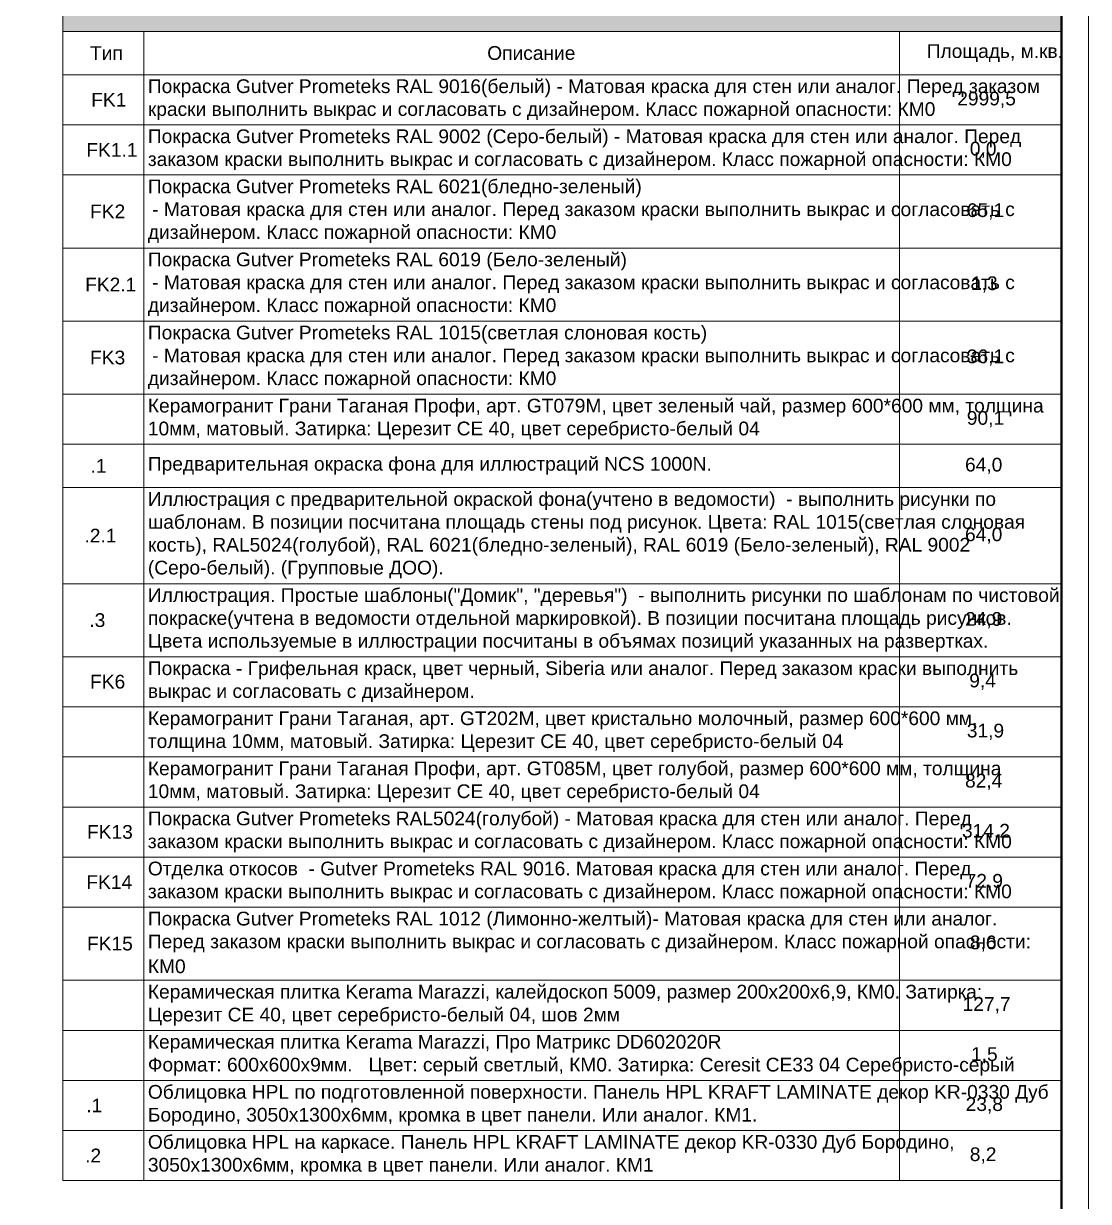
# Model space of a CAD drawing. Header units: millimetres. Extents: x -3817 to 677485, y -22715 to 103890.
# Drawn here: x 29621 to 30397, y -19146 to -18287 of the extents above; entities that cross this region are included whole.
import ezdxf

# ---------------------------------------------------------------- set-up
doc = ezdxf.new("R2010")
doc.units = ezdxf.units.MM
doc.layers.add('PDF _Геометрия', color=7, linetype='Continuous', true_color=0x1d1d1d)
doc.layers.add('PDF _Сплошная заливка', color=7, linetype='Continuous', true_color=0xffffff)
doc.layers.add('PDF _Текст', color=7, linetype='Continuous')
doc.styles.add('PDF GOST-Common', font='arial.ttf')

msp = doc.modelspace()

# ---------------------------------------------------------------- linework, layer by layer
at = {"layer": 'PDF _Геометрия', "color": 7, "lineweight": 9}
for points in [[(30397.14, -17468.51), (27086.24, -17468.51), (27086.24, -19807.01), (30397.14, -19807.01)], [(29649.73, -19093.85), (29649.73, -19057.35), (29708.78, -19057.35), (30259.35, -19057.35), (30377.46, -19057.35), (30377.46, -19093.85), (30259.35, -19093.85), (29708.78, -19093.85)], [(29649.73, -19130.36), (29649.73, -19093.85), (29708.78, -19093.85), (30259.35, -19093.85), (30377.39, -19093.85), (30377.39, -19130.36), (30259.35, -19130.36), (29708.78, -19130.36)]]:
    msp.add_lwpolyline(points, close=True, dxfattribs=at)
at = {"layer": 'PDF _Геометрия', "color": 7, "lineweight": 40}
msp.add_lwpolyline([(30377.46, -19787.33), (30377.46, -17488.2), (27164.97, -17488.2), (27164.97, -19787.33)], close=True, dxfattribs=at)
at = {"layer": 'PDF _Геометрия', "color": 7, "lineweight": 9}
for points in [[(29649.73, -18292.67), (29649.73, -18251), (30377.46, -18251), (30377.46, -18292.67), (29649.73, -18292.67), (29649.73, -18324.23)], [(29708.78, -18292.67), (29708.78, -18324.23), (29708.78, -18360.74), (29708.78, -18397.25), (29708.78, -18450.53), (29708.78, -18503.81), (29708.78, -18557.1), (29708.78, -18593.6), (29708.78, -18625.17), (29708.78, -18695.23), (29708.78, -18748.52), (29708.78, -18785.02), (29708.78, -18821.53), (29708.78, -18858.04), (29708.78, -18894.54), (29708.78, -18931.05), (29708.78, -18984.33), (29708.78, -19020.84), (29708.78, -19057.35), (29708.78, -19093.85), (29708.78, -19130.36)], [(30259.35, -18292.67), (30259.35, -18324.23), (30259.35, -18360.74), (30259.35, -18397.25), (30259.35, -18450.53), (30259.35, -18503.81), (30259.35, -18557.1), (30259.35, -18593.6), (30259.35, -18625.17), (30259.35, -18695.23), (30259.35, -18748.52), (30259.35, -18785.02), (30259.35, -18821.53), (30259.35, -18858.04), (30259.35, -18894.54), (30259.35, -18931.05), (30259.35, -18984.33), (30259.35, -19020.84), (30259.35, -19057.35), (30259.35, -19093.85)], [(30377.46, -18324.23), (30377.46, -18292.67), (30377.46, -18324.23), (30377.46, -18360.74)], [(30377.46, -18397.25), (30377.46, -18360.74), (30377.46, -18324.23), (30259.35, -18324.23), (29708.78, -18324.23), (29649.73, -18324.23), (29649.73, -18360.74)], [(30377.46, -18450.53), (30377.46, -18397.25), (30377.46, -18360.74), (30259.35, -18360.74), (29708.78, -18360.74), (29649.73, -18360.74), (29649.73, -18397.25)], [(30377.46, -18503.81), (30377.46, -18450.53), (30377.46, -18397.25), (30259.35, -18397.25), (29708.78, -18397.25), (29649.73, -18397.25), (29649.73, -18450.53)], [(30377.46, -18557.1), (30377.46, -18503.81), (30377.46, -18450.53), (30259.35, -18450.53), (29708.78, -18450.53), (29649.73, -18450.53), (29649.73, -18503.81)], [(30377.46, -18593.6), (30377.46, -18557.1), (30377.46, -18503.81), (30259.35, -18503.81), (29708.78, -18503.81), (29649.73, -18503.81), (29649.73, -18557.1)], [(30377.46, -18625.17), (30377.46, -18593.6), (30377.46, -18557.1), (30259.35, -18557.1), (29708.78, -18557.1), (29649.73, -18557.1), (29649.73, -18593.6)], [(30377.46, -18695.23), (30377.46, -18625.17), (30377.46, -18593.6), (30259.35, -18593.6), (29708.78, -18593.6), (29649.73, -18593.6), (29649.73, -18625.17)], [(30377.46, -18748.52), (30377.46, -18695.23), (30377.46, -18625.17), (30259.35, -18625.17), (29708.78, -18625.17), (29649.73, -18625.17), (29649.73, -18695.23)], [(30377.46, -18785.02), (30377.46, -18748.52), (30377.46, -18695.23), (30259.35, -18695.23), (29708.78, -18695.23), (29649.73, -18695.23), (29649.73, -18748.52)], [(30377.46, -18821.53), (30377.46, -18785.02), (30377.46, -18748.52), (30259.35, -18748.52), (29708.78, -18748.52), (29649.73, -18748.52), (29649.73, -18785.02)], [(30377.46, -18858.04), (30377.46, -18821.53), (30377.46, -18785.02), (30259.35, -18785.02), (29708.78, -18785.02), (29649.73, -18785.02), (29649.73, -18821.53)], [(30377.46, -18894.54), (30377.46, -18858.04), (30377.46, -18821.53), (30259.35, -18821.53), (29708.78, -18821.53), (29649.73, -18821.53), (29649.73, -18858.04)], [(30377.46, -18931.05), (30377.46, -18894.54), (30377.46, -18858.04), (30259.35, -18858.04), (29708.78, -18858.04), (29649.73, -18858.04), (29649.73, -18894.54)], [(30377.46, -18984.33), (30377.46, -18931.05), (30377.46, -18894.54), (30259.35, -18894.54), (29708.78, -18894.54), (29649.73, -18894.54), (29649.73, -18931.05)], [(30377.46, -19020.84), (30377.46, -18984.33), (30377.46, -18931.05), (30259.35, -18931.05), (29708.78, -18931.05), (29649.73, -18931.05), (29649.73, -18984.33)], [(30377.46, -19057.35), (30377.46, -19020.84), (30377.46, -18984.33), (30259.35, -18984.33), (29708.78, -18984.33), (29649.73, -18984.33), (29649.73, -19020.84)], [(30377.46, -19093.85), (30377.46, -19057.35), (30377.46, -19020.84), (30259.35, -19020.84), (29708.78, -19020.84), (29649.73, -19020.84), (29649.73, -19057.35)], [(30259.35, -19093.85), (30259.35, -19130.36)], [(30377.39, -19093.85), (30377.39, -19130.36)]]:
    msp.add_lwpolyline(points, dxfattribs=at)
at = {"layer": 'PDF _Сплошная заливка', "color": 7, "lineweight": 9, "true_color": 0xf0f0f0, "transparency": 33554559}
msp.add_solid([(29649.73, -18251), (30377.46, -18251), (29649.73, -18292.67), (30377.46, -18292.67)], dxfattribs=at)

# ---------------------------------------------------------------- texts
at = {"layer": 'PDF _Текст', "attachment_point": 4, "style": 'PDF GOST-Common'}
for s, insert, char_height in [('Тип', (29669.61, -18308.41), 10), ('Описание', (29959.03, -18308.41), 10), ('Площадь, м.кв.', (30279.31, -18308.41), 9.9996), ('Покраска Gutver Prometeks RAL 9016(белый) - Матовая краска для стен или аналог. Перед заказом', (29711.74, -18334.05), 9.9996), ('FK1', (29670.45, -18342.44), 10), ('2999,5', (30301.53, -18342.44), 10), ('краски выполнить выкрас и согласовать с дизайнером. Класс пожарной опасности: КМ0', (29711.74, -18350.72), 9.9996), ('Покраска Gutver Prometeks RAL 9002 (Серо-белый) - Матовая краска для стен или аналог. Перед', (29711.74, -18370.56), 9.9996), ('FK1.1', (29666.89, -18378.95), 10), ('0,0', (30310.73, -18378.95), 10), ('заказом краски выполнить выкрас и согласовать с дизайнером. Класс пожарной опасности: КМ0', (29711.74, -18387.23), 9.9996), ('Покраска Gutver Prometeks RAL 6021(бледно-зеленый)', (29711.74, -18407.07), 9.9996), ('FK2', (29669.61, -18423.84), 10), ('- Матовая краска для стен или аналог. Перед заказом краски выполнить выкрас и согласовать с', (29714.8, -18423.73), 9.9996), ('65,1', (30308.51, -18423.84), 10), ('дизайнером. Класс пожарной опасности: КМ0', (29711.74, -18440.4), 9.9996), ('Покраска Gutver Prometeks RAL 6019 (Бело-зеленый)', (29711.74, -18460.35), 9.9996), ('FK2.1', (29666.04, -18477.13), 10), ('- Матовая краска для стен или аналог. Перед заказом краски выполнить выкрас и согласовать с', (29714.8, -18477.02), 9.9996), ('1,3', (30311.58, -18477.13), 10), ('дизайнером. Класс пожарной опасности: КМ0', (29711.74, -18493.68), 9.9996), ('Покраска Gutver Prometeks RAL 1015(светлая слоновая кость)', (29711.74, -18513.63), 9.9996), ('FK3', (29669.61, -18530.41), 10), ('- Матовая краска для стен или аналог. Перед заказом краски выполнить выкрас и согласовать с', (29714.8, -18530.3), 9.9996), ('36,1', (30308.51, -18530.41), 10), ('дизайнером. Класс пожарной опасности: КМ0', (29711.74, -18546.97), 9.9996), ('Керамогранит Грани Таганая Профи, арт. GT079M, цвет зеленый чай, размер 600*600 мм, толщина', (29711.74, -18566.92), 9.9996), ('90,1', (30308.51, -18575.31), 10), ('10мм, матовый. Затирка: Церезит CE 40, цвет серебристо-белый 04', (29711.74, -18583.58), 9.9996), (' .1', (29666.04, -18609.34), 10), ('Предварительная окраска фона для иллюстраций NCS 1000N.', (29711.74, -18609.34), 9.9996), ('64,0', (30307.22, -18609.34), 10), ('Иллюстрация с предварительной окраской фона(учтено в ведомости)  - выполнить рисунки по', (29711.74, -18634.99), 9.9996), ('шаблонам. В позиции посчитана площадь стены под рисунок. Цвета: RAL 1015(светлая слоновая', (29711.74, -18651.66), 9.9996), (' .2.1', (29661.64, -18660.16), 10), ('64,0', (30307.22, -18660.16), 10), ('кость), RAL5024(голубой), RAL 6021(бледно-зеленый), RAL 6019 (Бело-зеленый), RAL 9002', (29711.74, -18668.32), 9.9996), ('(Серо-белый). (Групповые ДОО).', (29711.74, -18684.99), 9.9996), ('Иллюстрация. Простые шаблоны("Домик", "деревья")  - выполнить рисунки по шаблонам по чистовой', (29711.74, -18705.05), 9.9996), (' .3', (29665.2, -18721.83), 10), ('покраске(учтена в ведомости отдельной маркировкой). В позиции посчитана площадь рисунков.', (29711.74, -18721.72), 9.9996), ('24,9', (30307.22, -18721.83), 10), ('Цвета используемые в иллюстрации посчитаны в объямах позиций указанных на развертках.', (29711.74, -18738.38), 9.9996), ('Покраска - Грифельная краск, цвет черный, Siberia или аналог. Перед заказом краски выполнить', (29711.74, -18758.34), 9.9996), ('FK6', (29669.61, -18766.72), 10), ('9,4', (30310.29, -18766.72), 10), ('выкрас и согласовать с дизайнером.', (29711.74, -18775), 9.9996), ('Керамогранит Грани Таганая, арт. GT202M, цвет кристально молочный, размер 600*600 мм,', (29711.74, -18794.84), 9.9996), ('толщина 10мм, матовый. Затирка: Церезит CE 40, цвет серебристо-белый 04', (29711.74, -18811.51), 9.9996), ('31,9', (30308.51, -18803.23), 10), ('Керамогранит Грани Таганая Профи, арт. GT085М, цвет голубой, размер 600*600 мм, толщина', (29711.74, -18831.35), 9.9996), ('82,4', (30307.22, -18839.74), 10), ('10мм, матовый. Затирка: Церезит CE 40, цвет серебристо-белый 04', (29711.74, -18848.02), 9.9996), ('Покраска Gutver Prometeks RAL5024(голубой) - Матовая краска для стен или аналог. Перед', (29711.74, -18867.86), 9.9996), ('FK13', (29667.38, -18876.24), 10), ('314,2', (30304.99, -18876.24), 10), ('заказом краски выполнить выкрас и согласовать с дизайнером. Класс пожарной опасности: КМ0', (29711.74, -18884.52), 9.9996), ('Отделка откосов  - Gutver Prometeks RAL 9016. Матовая краска для стен или аналог. Перед', (29711.74, -18904.36), 9.9996), ('FK14', (29666.94, -18912.75), 10), ('72,9', (30307.67, -18912.75), 10), ('заказом краски выполнить выкрас и согласовать с дизайнером. Класс пожарной опасности: КМ0', (29711.74, -18921.03), 9.9996), ('Покраска Gutver Prometeks RAL 1012 (Лимонно-желтый)- Матовая краска для стен или аналог.', (29711.74, -18940.87), 9.9996), ('Перед заказом краски выполнить выкрас и согласовать с дизайнером. Класс пожарной опасности:', (29711.74, -18957.54), 9.9996), ('FK15', (29667.38, -18957.65), 10), ('8,6', (30310.74, -18957.65), 10), ('КМ0', (29711.74, -18974.2), 10), ('Керамическая плитка Kerama Marazzi, калейдоскоп 5009, размер 200х200х6,9, КМ0. Затирка:', (29711.74, -18994.15), 9.9996), ('127,7', (30305.44, -19002.54), 10), ('Церезит CE 40, цвет серебристо-белый 04, шов 2мм', (29711.74, -19010.82), 9.9996), ('Керамическая плитка Kerama Marazzi, Про Матрикс DD602020R', (29711.74, -19030.66), 9.9996), ('1,5', (30311.58, -19039.05), 10), ('Формат: 600х600х9мм.   Цвет: серый светлый, КМ0. Затирка: Ceresit CE33 04 Серебристо-серый', (29711.74, -19047.33), 9.9996), ('Облицовка HPL по подготовленной поверхности. Панель HPL KRAFT LAMINATE декор KR-0330 Дуб', (29711.74, -19067.17), 9.9996), (' .1', (29662.98, -19075.55), 10), ('23,8', (30307.67, -19075.55), 10), ('Бородино, 3050х1300х6мм, кромка в цвет панели. Или аналог. КМ1.', (29711.74, -19083.83), 9.9996), ('Облицовка HPL на каркасе. Панель HPL KRAFT LAMINATE декор KR-0330 Дуб Бородино,', (29711.74, -19103.67), 9.9996), (' .2', (29662.13, -19112.06), 10), ('3050х1300х6мм, кромка в цвет панели. Или аналог. КМ1', (29711.74, -19120.34), 9.9996), ('8,2', (30310.7, -19112.06), 10)]:
    msp.add_mtext(s, dxfattribs=dict(at, insert=insert, char_height=char_height))

doc.saveas('drawing.dxf')
